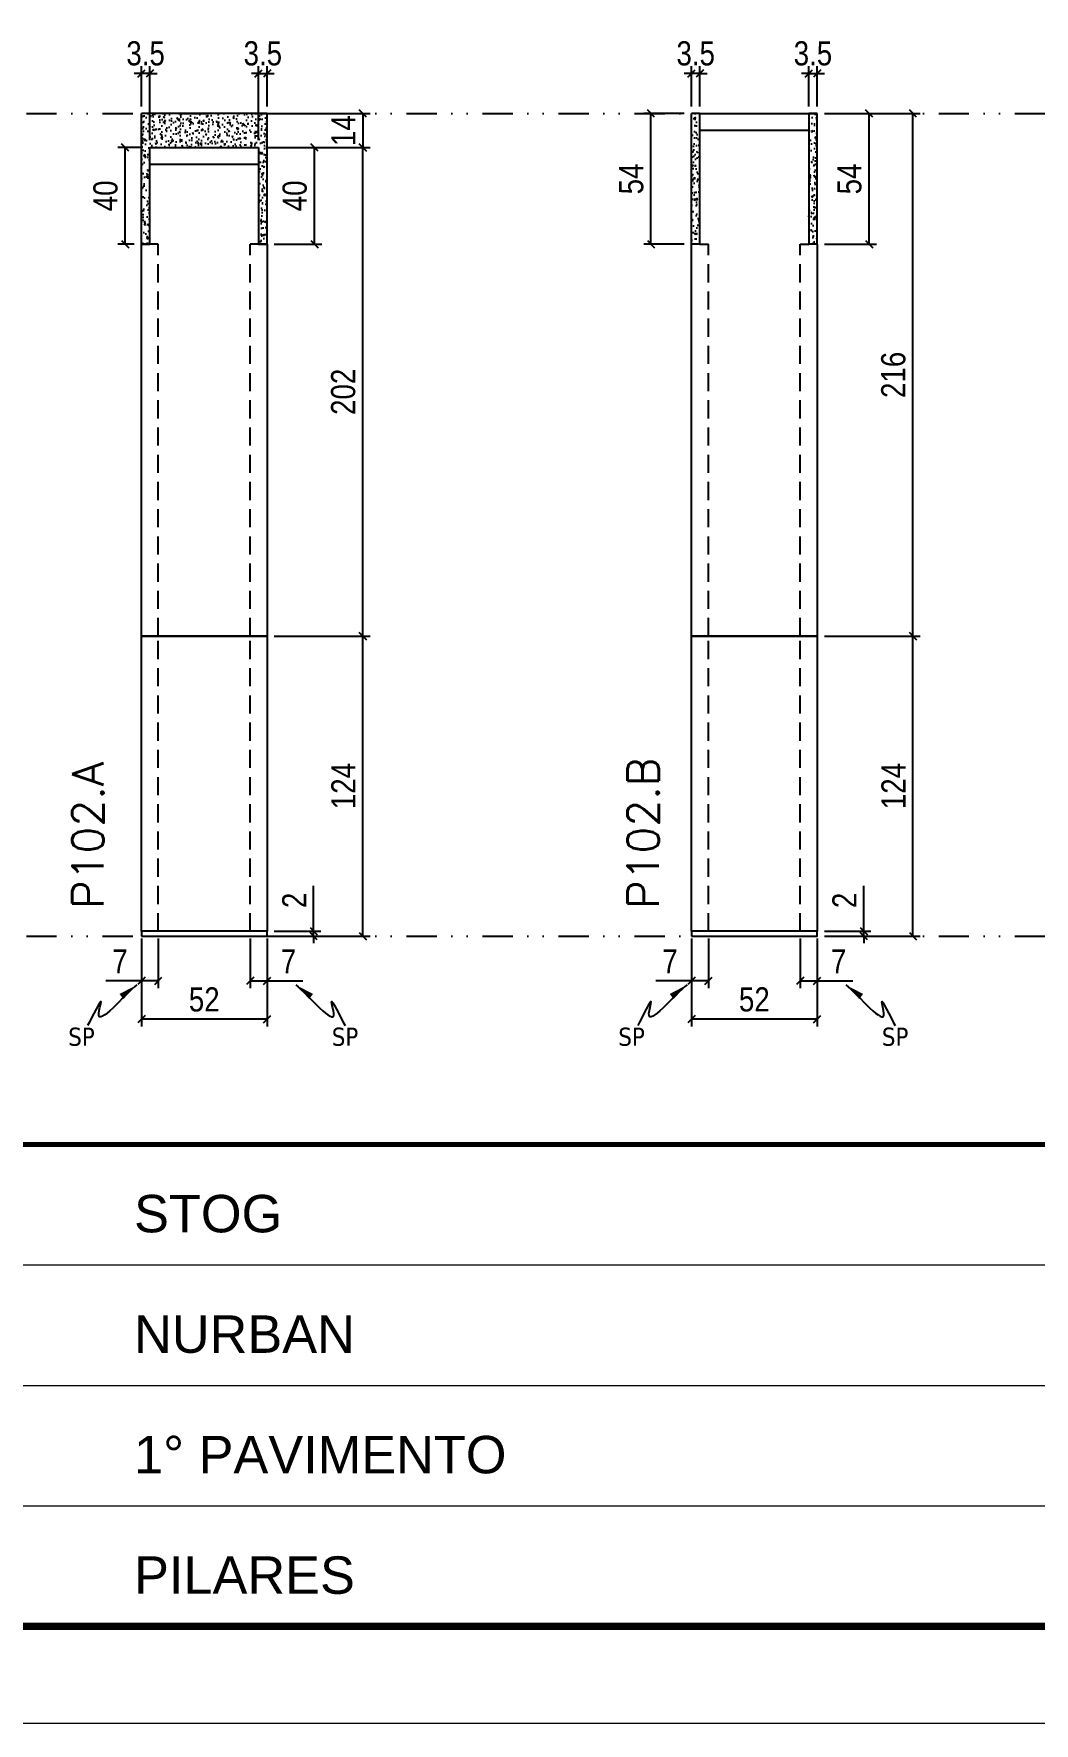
# Model space of a CAD drawing. Header units: millimetres. Extents: x 169816 to 178745, y 96537 to 113647.
# Drawn here: x 173657 to 174071, y 104577 to 105275 of the extents above; entities that cross this region are included whole.
import ezdxf

# ---------------------------------------------------------------- set-up
doc = ezdxf.new("R2010")
doc.units = ezdxf.units.MM
for name, pattern in [('CONTINUO', [0]), ('DASHED', [0.75, 0.5, -0.25]), ('DIVIDE2', [0.625, 0.25, -0.125, 0, -0.125, 0, -0.125]), ('HIDDEN', [0.375, 0.25, -0.125])]:
    doc.linetypes.add(name, pattern=pattern)
for name, color, linetype in [('COTA', 241, 'Continuous'), ('Nível', 160, 'Continuous'), ('Painéis', 200, 'Continuous'), ('SARR_2.2x7', 40, 'Continuous'), ('Sarrafo de Pressão', 42, 'HIDDEN'), ('texto', 7, 'Continuous')]:
    doc.layers.add(name, color=color, linetype=linetype)
for name, color, linetype, lineweight in [('Folhas', 255, 'Continuous', 9), ('SARRAFO DE PRESSAO', 251, 'DASHED', 9), ('Texto Seção', 7, 'Continuous', 15)]:
    doc.layers.add(name, color=color, linetype=linetype, lineweight=lineweight)
doc.styles.add('ARIAL', font='arial.ttf')
doc.styles.add('COTA TECNICA', font='techl___.ttf', dxfattribs={"height": 10})
doc.styles.add('COTA TECNICA-50', font='techl___.ttf', dxfattribs={"height": 10})
doc.styles.add('REGUA-120', font='ROMANS.shx', dxfattribs={"height": 15})
doc.styles.get("Standard").update_dxf_attribs({"font": 'arial.ttf'})
doc.dimstyles.new('COTA PAINEL-50', dxfattribs={"dimtxt": 10, "dimasz": 3, "dimexe": 3, "dimexo": 3, "dimgap": 3, "dimtad": 1, "dimdec": 1, "dimzin": 12, "dimdsep": 46, "dimtxsty": 'COTA TECNICA-50', "dimblk1": 'OBLIQUE', "dimblk2": 'OBLIQUE', "dimsah": 1, "dimcen": 0.9, "dimclrd": 4, "dimclre": 4, "dimclrt": 240, "dimadec": 1, "dimazin": 3, "dimtfac": 1, "dimtdec": 1, "dimtmove": 0, "dimatfit": 3, "dimfxl": 1, "dimtolj": 1, "dimtzin": 12, "dimarcsym": 0})
doc.dimstyles.new('PAINEL', dxfattribs={"dimtxt": 10, "dimasz": 3, "dimexe": 3, "dimexo": 3, "dimgap": 3, "dimtad": 1, "dimdec": 1, "dimzin": 12, "dimdsep": 46, "dimtxsty": 'COTA TECNICA', "dimblk1": 'OBLIQUE', "dimblk2": 'OBLIQUE', "dimsah": 1, "dimcen": 0.9, "dimclrd": 4, "dimclre": 4, "dimclrt": 240, "dimadec": 1, "dimazin": 3, "dimtfac": 1, "dimtdec": 1, "dimtmove": 0, "dimatfit": 3, "dimfxl": 1, "dimtolj": 1, "dimtzin": 12, "dimarcsym": 0})
doc.dimstyles.get("Standard").update_dxf_attribs({"dimtxt": 0.18, "dimasz": 0.18, "dimexe": 0.18, "dimexo": 0.0625, "dimgap": 0.09, "dimtad": 0, "dimtih": 1, "dimtoh": 1, "dimdec": 4, "dimzin": 0, "dimdsep": 46, "dimtxsty": 'Standard', "dimcen": 0.09, "dimadec": 0, "dimazin": 0, "dimtfac": 1, "dimtdec": 4, "dimtofl": 0, "dimtmove": 0, "dimatfit": 3, "dimfxl": 1, "dimtolj": 1, "dimtzin": 0, "dimarcsym": 0})
pattern_1 = [(50, (3403.132, 1158.575), (5.46554007, -0.47817257), [0.5715, -6.2865]), (355, (3403.132, 1158.575), (-1.05730264, 5.73170536), [0.4572, -5.02921753]), (100.4514447, (3403.5875, 1158.535), (4.40823741, 5.25353256), [0.48570026, -5.34270734]), (46.1842, (3403.132, 1160.099), (8.13237123, -1.26126984), [0.85725, -9.42975]), (96.6355576, (3403.81, 1159.994), (7.12212402, 7.42278374), [0.7285507, -8.01406824]), (351.184151, (3403.132, 1160.099), (7.12212402, 7.42278374), [0.685799, -7.54379196]), (21, (3403.894, 1159.718), (4.54843174, -3.06795595), [0.5715, -6.2865]), (326, (3403.894, 1159.718), (1.85406085, 5.52563898), [0.4572, -5.0292]), (71.451445, (3404.273, 1159.4624), (6.40249258, 2.45768307), [0.48570026, -5.34269813]), (37.5, (3403.132, 1158.5751), (0.092658098, 2.536651166), [0, -4.96824, 0, -5.1054, 0, -5.04825]), (7.5, (3403.132, 1158.575), (2.004589875, 3.005417245), [0, -2.91084, 0, -4.85394, 0, -1.92405]), (327.5, (3401.4328, 1158.5751), (4.067717855, -0.17186232), [0, -1.905, 0, -5.9436, 0, -7.8867]), (317.5, (3400.6708, 1158.575), (4.44387544, 0.76279473), [0, -2.4765, 0, -3.94716, 0, -5.6007])]

# ---------------------------------------------------------------- blocks, each defined once
blk = doc.blocks.new('9999999999')
at = {"color": 30, "linetype": 'CONTINUO'}
for p, q in [((98564.56, 34379.64), (99583.98, 34379.64)), ((98564.56, 34329.83), (99487.98, 34329.83)), ((98564.56, 34280.02), (99487.98, 34280.02))]:
    blk.add_line(p, q, dxfattribs=at)
at = {"color": 30, "linetype": 'CONTINUO', "const_width": 2}
blk.add_lwpolyline([(99583.98, 34230.21), (99583.98, 34414.45, 0.414214), (99568.98, 34429.45), (98228.98, 34429.45, 0.414214), (98213.98, 34414.45), (98213.98, 34245.21, 0.414214), (98228.98, 34230.21), (99583.98, 34230.21)], format="xyb", dxfattribs=at)
at = {"layer": 'Folhas'}
blk.add_lwpolyline([(98138.98, 34190.21), (99623.98, 34190.21), (99623.98, 35240.21), (98138.98, 35240.21)], close=True, dxfattribs=at)
at = {"layer": 'Folhas', "color": 30, "const_width": 3}
blk.add_lwpolyline([(98213.98, 34230.21), (99583.98, 34230.21), (99583.98, 35200.21), (98213.98, 35200.21)], close=True, dxfattribs=at)
at = {"color": 7, "linetype": 'Continuous', "ltscale": 5, "style": 'ARIAL'}
for s, height, p in [('STOG', 15.483, (98837.68, 34393.13)), ('NURBAN', 15.483, (98837.68, 34343.32)), ('1° PAVIMENTO', 15.4829, (98837.68, 34293.51)), ('PILARES', 15.483, (98837.68, 34243.7))]:
    blk.add_text(s, height=height, dxfattribs=at).set_placement(p)
blk = doc.blocks.new('_Oblique')
at = {"color": 0, "linetype": 'ByBlock', "lineweight": -2}
blk.add_line((-0.5, -0.5), (0.5, 0.5), dxfattribs=at)
blk = doc.blocks.new('*D702')
at = {"layer": 'COTA', "color": 4, "lineweight": -2, "transparency": 16777216}
for p, q in [((173928.82, 104901.49), (173928.82, 104865.13)), ((173980.82, 104901.49), (173980.82, 104865.13)), ((173980.82, 104868.13), (173928.82, 104868.13))]:
    blk.add_line(p, q, dxfattribs=at)
at = {"layer": 'Defpoints', "color": 0, "transparency": 16777216}
for p in [(173928.82, 104904.49), (173980.82, 104904.49), (173928.82, 104868.13)]:
    blk.add_point(p, dxfattribs=at)
at = {"layer": 'COTA', "color": 4, "lineweight": -2, "transparency": 16777216, "xscale": 3, "yscale": 3, "zscale": 3, "rotation": 180}
blk.add_blockref('_Oblique', (173928.82, 104868.13), dxfattribs=at)
at = {"layer": 'COTA', "color": 4, "lineweight": -2, "transparency": 16777216, "xscale": 3, "yscale": 3, "zscale": 3}
blk.add_blockref('_Oblique', (173980.82, 104868.13), dxfattribs=at)
at = {"layer": 'COTA', "color": 240, "transparency": 16777216, "insert": (173954.82, 104876.24), "char_height": 10, "attachment_point": 5, "style": 'COTA TECNICA'}
blk.add_mtext('\\A1;52', dxfattribs=at)
blk = doc.blocks.new('*D703')
at = {"layer": 'COTA', "color": 4, "lineweight": -2, "transparency": 16777216}
for p, q in [((173973.82, 104901.49), (173973.82, 104880.98)), ((173980.82, 104899.49), (173980.82, 104880.98)), ((173973.82, 104883.98), (173980.82, 104883.98)), ((173980.82, 104883.98), (173995.55, 104883.98))]:
    blk.add_line(p, q, dxfattribs=at)
at = {"layer": 'Defpoints', "color": 0, "transparency": 16777216}
for p in [(173973.82, 104904.49), (173980.82, 104902.49), (173980.82, 104883.98)]:
    blk.add_point(p, dxfattribs=at)
at = {"layer": 'COTA', "color": 4, "lineweight": -2, "transparency": 16777216, "xscale": 3, "yscale": 3, "zscale": 3, "rotation": 180}
blk.add_blockref('_Oblique', (173973.82, 104883.98), dxfattribs=at)
at = {"layer": 'COTA', "color": 4, "lineweight": -2, "transparency": 16777216, "xscale": 3, "yscale": 3, "zscale": 3}
blk.add_blockref('_Oblique', (173980.82, 104883.98), dxfattribs=at)
at = {"layer": 'COTA', "color": 240, "transparency": 16777216, "insert": (173989.68, 104892.05), "char_height": 10, "attachment_point": 5, "style": 'COTA TECNICA-50'}
blk.add_mtext('\\A1;7', dxfattribs=at)
blk = doc.blocks.new('*D704')
at = {"layer": 'COTA', "color": 4, "lineweight": -2, "transparency": 16777216}
for p, q in [((173928.82, 104899.49), (173928.82, 104880.98)), ((173935.82, 104901.49), (173935.82, 104880.98)), ((173928.82, 104883.98), (173914.09, 104883.98)), ((173935.82, 104883.98), (173928.82, 104883.98))]:
    blk.add_line(p, q, dxfattribs=at)
at = {"layer": 'Defpoints', "color": 0, "transparency": 16777216}
for p in [(173928.82, 104902.49), (173935.82, 104904.49), (173928.82, 104883.98)]:
    blk.add_point(p, dxfattribs=at)
at = {"layer": 'COTA', "color": 4, "lineweight": -2, "transparency": 16777216, "xscale": 3, "yscale": 3, "zscale": 3, "rotation": 180}
blk.add_blockref('_Oblique', (173928.82, 104883.98), dxfattribs=at)
at = {"layer": 'COTA', "color": 4, "lineweight": -2, "transparency": 16777216, "xscale": 3, "yscale": 3, "zscale": 3}
blk.add_blockref('_Oblique', (173935.82, 104883.98), dxfattribs=at)
at = {"layer": 'COTA', "color": 240, "transparency": 16777216, "insert": (173919.95, 104892.05), "char_height": 10, "attachment_point": 5, "style": 'COTA TECNICA-50'}
blk.add_mtext('\\A1;7', dxfattribs=at)
blk = doc.blocks.new('*D705')
at = {"layer": 'COTA', "color": 4, "linetype": 'ByBlock', "lineweight": -2, "transparency": 16777216}
for p, q in [((173983.82, 105026.49), (174023.46, 105026.49)), ((174020.46, 104902.49), (174020.46, 105026.49)), ((173983.82, 104902.49), (174023.46, 104902.49))]:
    blk.add_line(p, q, dxfattribs=at)
at = {"layer": 'Defpoints', "color": 0, "linetype": 'ByBlock', "transparency": 16777216}
for p in [(173980.82, 105026.49), (174020.46, 105026.49), (173980.82, 104902.49)]:
    blk.add_point(p, dxfattribs=at)
at = {"layer": 'COTA', "color": 4, "linetype": 'ByBlock', "lineweight": -2, "transparency": 16777216, "xscale": 3, "yscale": 3, "zscale": 3}
for p, rotation in [((174020.46, 105026.49), 90), ((174020.46, 104902.49), 270)]:
    blk.add_blockref('_Oblique', p, dxfattribs=dict(at, rotation=rotation))
at = {"layer": 'COTA', "color": 240, "linetype": 'ByBlock', "transparency": 16777216, "insert": (174012.39, 104964.49), "char_height": 10, "attachment_point": 5, "rotation": 90, "style": 'COTA TECNICA'}
blk.add_mtext('\\A1;124', dxfattribs=at)
blk = doc.blocks.new('*D706')
at = {"layer": 'COTA', "color": 4, "lineweight": -2, "transparency": 16777216}
for p, q in [((174000.08, 104904.49), (174000.08, 104923.29)), ((173983.82, 104904.49), (174003.08, 104904.49)), ((173983.82, 104902.49), (174003.08, 104902.49)), ((174000.08, 104902.49), (174000.08, 104904.49)), ((174000.08, 104902.49), (174000.08, 104899.49))]:
    blk.add_line(p, q, dxfattribs=at)
at = {"layer": 'Defpoints', "color": 0, "transparency": 16777216}
for p in [(173980.82, 104904.49), (173980.82, 104902.49), (174000.08, 104902.49)]:
    blk.add_point(p, dxfattribs=at)
at = {"layer": 'COTA', "color": 4, "lineweight": -2, "transparency": 16777216, "xscale": 3, "yscale": 3, "zscale": 3}
for p, rotation in [((174000.08, 104904.49), 270), ((174000.08, 104902.49), 90)]:
    blk.add_blockref('_Oblique', p, dxfattribs=dict(at, rotation=rotation))
at = {"layer": 'COTA', "color": 240, "transparency": 16777216, "insert": (173992.08, 104917.24), "char_height": 10, "attachment_point": 5, "rotation": 90, "style": 'COTA TECNICA-50'}
blk.add_mtext('\\A1;2', dxfattribs=at)
blk = doc.blocks.new('*D722')
at = {"layer": 'COTA', "color": 4, "linetype": 'ByBlock', "lineweight": -2, "transparency": 16777216}
for p, q in [((173983.82, 105026.49), (174023.46, 105026.49)), ((174020.46, 104902.49), (174020.46, 105026.49)), ((173983.82, 104902.49), (174023.46, 104902.49))]:
    blk.add_line(p, q, dxfattribs=at)
at = {"layer": 'Defpoints', "color": 0, "linetype": 'ByBlock', "transparency": 16777216}
for p in [(173980.82, 105026.49), (174020.46, 105026.49), (173980.82, 104902.49)]:
    blk.add_point(p, dxfattribs=at)
at = {"layer": 'COTA', "color": 4, "linetype": 'ByBlock', "lineweight": -2, "transparency": 16777216, "xscale": 3, "yscale": 3, "zscale": 3}
for p, rotation in [((174020.46, 105026.49), 90), ((174020.46, 104902.49), 270)]:
    blk.add_blockref('_Oblique', p, dxfattribs=dict(at, rotation=rotation))
at = {"layer": 'COTA', "color": 240, "linetype": 'ByBlock', "transparency": 16777216, "insert": (174012.39, 104964.49), "char_height": 10, "attachment_point": 5, "rotation": 90, "style": 'COTA TECNICA'}
blk.add_mtext('\\A1;124', dxfattribs=at)
blk = doc.blocks.new('*D723')
at = {"layer": 'COTA', "color": 4, "lineweight": -2, "transparency": 16777216}
for p, q in [((173983.82, 105242.49), (174023.46, 105242.49)), ((174020.46, 105026.49), (174020.46, 105242.49)), ((173983.82, 105026.49), (174023.46, 105026.49))]:
    blk.add_line(p, q, dxfattribs=at)
at = {"layer": 'Defpoints', "color": 0, "transparency": 16777216}
for p in [(173980.82, 105242.49), (174020.46, 105242.49), (173980.82, 105026.49)]:
    blk.add_point(p, dxfattribs=at)
at = {"layer": 'COTA', "color": 4, "lineweight": -2, "transparency": 16777216, "xscale": 3, "yscale": 3, "zscale": 3}
for p, rotation in [((174020.46, 105242.49), 90), ((174020.46, 105026.49), 270)]:
    blk.add_blockref('_Oblique', p, dxfattribs=dict(at, rotation=rotation))
at = {"layer": 'COTA', "color": 240, "transparency": 16777216, "insert": (174012.36, 105134.49), "char_height": 10, "attachment_point": 5, "rotation": 90, "style": 'COTA TECNICA-50'}
blk.add_mtext('\\A1;216', dxfattribs=at)
blk = doc.blocks.new('*D726')
at = {"layer": 'COTA', "color": 4, "lineweight": -2, "transparency": 16777216}
for p, q in [((173701.24, 104901.49), (173701.24, 104865.13)), ((173753.24, 104901.49), (173753.24, 104865.13)), ((173753.24, 104868.13), (173701.24, 104868.13))]:
    blk.add_line(p, q, dxfattribs=at)
at = {"layer": 'Defpoints', "color": 0, "transparency": 16777216}
for p in [(173701.24, 104904.49), (173753.24, 104904.49), (173701.24, 104868.13)]:
    blk.add_point(p, dxfattribs=at)
at = {"layer": 'COTA', "color": 4, "lineweight": -2, "transparency": 16777216, "xscale": 3, "yscale": 3, "zscale": 3, "rotation": 180}
blk.add_blockref('_Oblique', (173701.24, 104868.13), dxfattribs=at)
at = {"layer": 'COTA', "color": 4, "lineweight": -2, "transparency": 16777216, "xscale": 3, "yscale": 3, "zscale": 3}
blk.add_blockref('_Oblique', (173753.24, 104868.13), dxfattribs=at)
at = {"layer": 'COTA', "color": 240, "transparency": 16777216, "insert": (173727.24, 104876.24), "char_height": 10, "attachment_point": 5, "style": 'COTA TECNICA'}
blk.add_mtext('\\A1;52', dxfattribs=at)
blk = doc.blocks.new('*D727')
at = {"layer": 'COTA', "color": 4, "lineweight": -2, "transparency": 16777216}
for p, q in [((173746.24, 104901.49), (173746.24, 104880.98)), ((173753.24, 104899.49), (173753.24, 104880.98)), ((173746.24, 104883.98), (173753.24, 104883.98)), ((173753.24, 104883.98), (173767.97, 104883.98))]:
    blk.add_line(p, q, dxfattribs=at)
at = {"layer": 'Defpoints', "color": 0, "transparency": 16777216}
for p in [(173746.24, 104904.49), (173753.24, 104902.49), (173753.24, 104883.98)]:
    blk.add_point(p, dxfattribs=at)
at = {"layer": 'COTA', "color": 4, "lineweight": -2, "transparency": 16777216, "xscale": 3, "yscale": 3, "zscale": 3, "rotation": 180}
blk.add_blockref('_Oblique', (173746.24, 104883.98), dxfattribs=at)
at = {"layer": 'COTA', "color": 4, "lineweight": -2, "transparency": 16777216, "xscale": 3, "yscale": 3, "zscale": 3}
blk.add_blockref('_Oblique', (173753.24, 104883.98), dxfattribs=at)
at = {"layer": 'COTA', "color": 240, "transparency": 16777216, "insert": (173762.1, 104892.05), "char_height": 10, "attachment_point": 5, "style": 'COTA TECNICA-50'}
blk.add_mtext('\\A1;7', dxfattribs=at)
blk = doc.blocks.new('*D728')
at = {"layer": 'COTA', "color": 4, "lineweight": -2, "transparency": 16777216}
for p, q in [((173701.24, 104899.49), (173701.24, 104880.98)), ((173708.24, 104901.49), (173708.24, 104880.98)), ((173701.24, 104883.98), (173686.51, 104883.98)), ((173708.24, 104883.98), (173701.24, 104883.98))]:
    blk.add_line(p, q, dxfattribs=at)
at = {"layer": 'Defpoints', "color": 0, "transparency": 16777216}
for p in [(173701.24, 104902.49), (173708.24, 104904.49), (173701.24, 104883.98)]:
    blk.add_point(p, dxfattribs=at)
at = {"layer": 'COTA', "color": 4, "lineweight": -2, "transparency": 16777216, "xscale": 3, "yscale": 3, "zscale": 3, "rotation": 180}
blk.add_blockref('_Oblique', (173701.24, 104883.98), dxfattribs=at)
at = {"layer": 'COTA', "color": 4, "lineweight": -2, "transparency": 16777216, "xscale": 3, "yscale": 3, "zscale": 3}
blk.add_blockref('_Oblique', (173708.24, 104883.98), dxfattribs=at)
at = {"layer": 'COTA', "color": 240, "transparency": 16777216, "insert": (173692.37, 104892.05), "char_height": 10, "attachment_point": 5, "style": 'COTA TECNICA-50'}
blk.add_mtext('\\A1;7', dxfattribs=at)
blk = doc.blocks.new('*D729')
at = {"layer": 'COTA', "color": 4, "linetype": 'ByBlock', "lineweight": -2, "transparency": 16777216}
for p, q in [((173756.24, 105026.49), (173795.88, 105026.49)), ((173792.88, 104902.49), (173792.88, 105026.49)), ((173756.24, 104902.49), (173795.88, 104902.49))]:
    blk.add_line(p, q, dxfattribs=at)
at = {"layer": 'Defpoints', "color": 0, "linetype": 'ByBlock', "transparency": 16777216}
for p in [(173753.24, 105026.49), (173792.88, 105026.49), (173753.24, 104902.49)]:
    blk.add_point(p, dxfattribs=at)
at = {"layer": 'COTA', "color": 4, "linetype": 'ByBlock', "lineweight": -2, "transparency": 16777216, "xscale": 3, "yscale": 3, "zscale": 3}
for p, rotation in [((173792.88, 105026.49), 90), ((173792.88, 104902.49), 270)]:
    blk.add_blockref('_Oblique', p, dxfattribs=dict(at, rotation=rotation))
at = {"layer": 'COTA', "color": 240, "linetype": 'ByBlock', "transparency": 16777216, "insert": (173784.81, 104964.49), "char_height": 10, "attachment_point": 5, "rotation": 90, "style": 'COTA TECNICA'}
blk.add_mtext('\\A1;124', dxfattribs=at)
blk = doc.blocks.new('*D730')
at = {"layer": 'COTA', "color": 4, "lineweight": -2, "transparency": 16777216}
for p, q in [((173772.5, 104904.49), (173772.5, 104923.29)), ((173756.24, 104904.49), (173775.5, 104904.49)), ((173756.24, 104902.49), (173775.5, 104902.49)), ((173772.5, 104902.49), (173772.5, 104904.49)), ((173772.5, 104902.49), (173772.5, 104899.49))]:
    blk.add_line(p, q, dxfattribs=at)
at = {"layer": 'Defpoints', "color": 0, "transparency": 16777216}
for p in [(173753.24, 104904.49), (173753.24, 104902.49), (173772.5, 104902.49)]:
    blk.add_point(p, dxfattribs=at)
at = {"layer": 'COTA', "color": 4, "lineweight": -2, "transparency": 16777216, "xscale": 3, "yscale": 3, "zscale": 3}
for p, rotation in [((173772.5, 104904.49), 270), ((173772.5, 104902.49), 90)]:
    blk.add_blockref('_Oblique', p, dxfattribs=dict(at, rotation=rotation))
at = {"layer": 'COTA', "color": 240, "transparency": 16777216, "insert": (173764.5, 104917.24), "char_height": 10, "attachment_point": 5, "rotation": 90, "style": 'COTA TECNICA-50'}
blk.add_mtext('\\A1;2', dxfattribs=at)
blk = doc.blocks.new('*D731')
at = {"layer": 'COTA', "color": 4, "linetype": 'ByBlock', "lineweight": -2, "transparency": 16777216}
for p, q in [((173756.24, 105026.49), (173795.88, 105026.49)), ((173792.88, 104902.49), (173792.88, 105026.49)), ((173756.24, 104902.49), (173795.88, 104902.49))]:
    blk.add_line(p, q, dxfattribs=at)
at = {"layer": 'Defpoints', "color": 0, "linetype": 'ByBlock', "transparency": 16777216}
for p in [(173753.24, 105026.49), (173792.88, 105026.49), (173753.24, 104902.49)]:
    blk.add_point(p, dxfattribs=at)
at = {"layer": 'COTA', "color": 4, "linetype": 'ByBlock', "lineweight": -2, "transparency": 16777216, "xscale": 3, "yscale": 3, "zscale": 3}
for p, rotation in [((173792.88, 105026.49), 90), ((173792.88, 104902.49), 270)]:
    blk.add_blockref('_Oblique', p, dxfattribs=dict(at, rotation=rotation))
at = {"layer": 'COTA', "color": 240, "linetype": 'ByBlock', "transparency": 16777216, "insert": (173784.81, 104964.49), "char_height": 10, "attachment_point": 5, "rotation": 90, "style": 'COTA TECNICA'}
blk.add_mtext('\\A1;124', dxfattribs=at)
blk = doc.blocks.new('*D732')
at = {"layer": 'COTA', "color": 4, "lineweight": -2, "transparency": 16777216}
for p, q in [((173756.24, 105228.49), (173795.88, 105228.49)), ((173792.88, 105026.49), (173792.88, 105228.49)), ((173756.24, 105026.49), (173795.88, 105026.49))]:
    blk.add_line(p, q, dxfattribs=at)
at = {"layer": 'Defpoints', "color": 0, "transparency": 16777216}
for p in [(173753.24, 105228.49), (173792.88, 105228.49), (173753.24, 105026.49)]:
    blk.add_point(p, dxfattribs=at)
at = {"layer": 'COTA', "color": 4, "lineweight": -2, "transparency": 16777216, "xscale": 3, "yscale": 3, "zscale": 3}
for p, rotation in [((173792.88, 105228.49), 90), ((173792.88, 105026.49), 270)]:
    blk.add_blockref('_Oblique', p, dxfattribs=dict(at, rotation=rotation))
at = {"layer": 'COTA', "color": 240, "transparency": 16777216, "insert": (173784.78, 105127.49), "char_height": 10, "attachment_point": 5, "rotation": 90, "style": 'COTA TECNICA-50'}
blk.add_mtext('\\A1;202', dxfattribs=at)
blk = doc.blocks.new('*D733')
at = {"layer": 'COTA', "color": 4, "lineweight": -2, "transparency": 16777216}
for p, q in [((173756.24, 105242.49), (173795.88, 105242.49)), ((173792.88, 105242.49), (173792.88, 105228.49)), ((173756.24, 105228.49), (173795.88, 105228.49))]:
    blk.add_line(p, q, dxfattribs=at)
at = {"layer": 'Defpoints', "color": 0, "transparency": 16777216}
for p in [(173753.24, 105242.49), (173753.24, 105228.49), (173792.88, 105228.49)]:
    blk.add_point(p, dxfattribs=at)
at = {"layer": 'COTA', "color": 4, "lineweight": -2, "transparency": 16777216, "xscale": 3, "yscale": 3, "zscale": 3}
for p, rotation in [((173792.88, 105242.49), 90), ((173792.88, 105228.49), 270)]:
    blk.add_blockref('_Oblique', p, dxfattribs=dict(at, rotation=rotation))
at = {"layer": 'COTA', "color": 240, "transparency": 16777216, "insert": (173784.81, 105235.49), "char_height": 10, "attachment_point": 5, "rotation": 90, "style": 'COTA TECNICA-50'}
blk.add_mtext('\\A1;14', dxfattribs=at)
blk = doc.blocks.new('*D1022')
at = {"layer": 'COTA', "color": 4, "lineweight": -2, "transparency": 16777216}
for p, q in [((173928.82, 105259.13), (173925.82, 105259.13)), ((173928.82, 105245.49), (173928.82, 105262.13)), ((173932.32, 105259.13), (173928.82, 105259.13)), ((173932.32, 105245.49), (173932.32, 105262.13)), ((173932.32, 105259.13), (173935.32, 105259.13))]:
    blk.add_line(p, q, dxfattribs=at)
at = {"layer": 'Defpoints', "color": 0, "transparency": 16777216}
for p in [(173928.82, 105259.13), (173928.82, 105242.49), (173932.32, 105242.49)]:
    blk.add_point(p, dxfattribs=at)
at = {"layer": 'COTA', "color": 4, "lineweight": -2, "transparency": 16777216, "xscale": 3, "yscale": 3, "zscale": 3}
blk.add_blockref('_Oblique', (173928.82, 105259.13), dxfattribs=at)
at = {"layer": 'COTA', "color": 4, "lineweight": -2, "transparency": 16777216, "xscale": 3, "yscale": 3, "zscale": 3, "rotation": 180}
blk.add_blockref('_Oblique', (173932.32, 105259.13), dxfattribs=at)
at = {"layer": 'COTA', "color": 240, "transparency": 16777216, "insert": (173930.57, 105267.35), "char_height": 10, "attachment_point": 5, "style": 'COTA TECNICA'}
blk.add_mtext('\\A1;3.5', dxfattribs=at)
blk = doc.blocks.new('*D734')
at = {"layer": 'COTA', "color": 4, "lineweight": -2, "transparency": 16777216}
for p, q in [((173977.32, 105259.13), (173974.32, 105259.13)), ((173977.32, 105245.49), (173977.32, 105262.13)), ((173977.32, 105259.13), (173980.82, 105259.13)), ((173980.82, 105245.49), (173980.82, 105262.13)), ((173980.82, 105259.13), (173983.82, 105259.13))]:
    blk.add_line(p, q, dxfattribs=at)
at = {"layer": 'Defpoints', "color": 0, "transparency": 16777216}
for p in [(173980.82, 105259.13), (173977.32, 105242.49), (173980.82, 105242.49)]:
    blk.add_point(p, dxfattribs=at)
at = {"layer": 'COTA', "color": 4, "lineweight": -2, "transparency": 16777216, "xscale": 3, "yscale": 3, "zscale": 3}
blk.add_blockref('_Oblique', (173977.32, 105259.13), dxfattribs=at)
at = {"layer": 'COTA', "color": 4, "lineweight": -2, "transparency": 16777216, "xscale": 3, "yscale": 3, "zscale": 3, "rotation": 180}
blk.add_blockref('_Oblique', (173980.82, 105259.13), dxfattribs=at)
at = {"layer": 'COTA', "color": 240, "transparency": 16777216, "insert": (173979.07, 105267.35), "char_height": 10, "attachment_point": 5, "style": 'COTA TECNICA'}
blk.add_mtext('\\A1;3.5', dxfattribs=at)
blk = doc.blocks.new('*D1023')
at = {"layer": 'COTA', "color": 4, "lineweight": -2, "transparency": 16777216}
for p, q in [((173983.82, 105242.49), (174005.3, 105242.49)), ((174002.3, 105188.49), (174002.3, 105242.49)), ((173983.82, 105188.49), (174005.3, 105188.49))]:
    blk.add_line(p, q, dxfattribs=at)
at = {"layer": 'Defpoints', "color": 0, "transparency": 16777216}
for p in [(173980.82, 105242.49), (174002.3, 105242.49), (173980.82, 105188.49)]:
    blk.add_point(p, dxfattribs=at)
at = {"layer": 'COTA', "color": 4, "lineweight": -2, "transparency": 16777216, "xscale": 3, "yscale": 3, "zscale": 3}
for p, rotation in [((174002.3, 105242.49), 90), ((174002.3, 105188.49), 270)]:
    blk.add_blockref('_Oblique', p, dxfattribs=dict(at, rotation=rotation))
at = {"layer": 'COTA', "color": 240, "transparency": 16777216, "insert": (173994.19, 105215.49), "char_height": 10, "attachment_point": 5, "rotation": 90, "style": 'COTA TECNICA'}
blk.add_mtext('\\A1;54', dxfattribs=at)
blk = doc.blocks.new('*D1024')
at = {"layer": 'COTA', "color": 4, "lineweight": -2, "transparency": 16777216}
for p, q in [((173925.82, 105242.49), (173909.07, 105242.49)), ((173912.07, 105188.49), (173912.07, 105242.49)), ((173925.82, 105188.49), (173909.07, 105188.49))]:
    blk.add_line(p, q, dxfattribs=at)
at = {"layer": 'Defpoints', "color": 0, "transparency": 16777216}
for p in [(173912.07, 105242.49), (173928.82, 105242.49), (173928.82, 105188.49)]:
    blk.add_point(p, dxfattribs=at)
at = {"layer": 'COTA', "color": 4, "lineweight": -2, "transparency": 16777216, "xscale": 3, "yscale": 3, "zscale": 3}
for p, rotation in [((173912.07, 105242.49), 90), ((173912.07, 105188.49), 270)]:
    blk.add_blockref('_Oblique', p, dxfattribs=dict(at, rotation=rotation))
at = {"layer": 'COTA', "color": 240, "transparency": 16777216, "insert": (173903.96, 105215.49), "char_height": 10, "attachment_point": 5, "rotation": 90, "style": 'COTA TECNICA'}
blk.add_mtext('\\A1;54', dxfattribs=at)
blk = doc.blocks.new('*D1025')
at = {"layer": 'COTA', "color": 4, "lineweight": -2, "transparency": 16777216}
for p, q in [((173752.74, 105228.49), (173775.83, 105228.49)), ((173772.83, 105188.49), (173772.83, 105228.49)), ((173756.24, 105188.49), (173775.83, 105188.49))]:
    blk.add_line(p, q, dxfattribs=at)
at = {"layer": 'Defpoints', "color": 0, "transparency": 16777216}
for p in [(173749.74, 105228.49), (173772.83, 105228.49), (173753.24, 105188.49)]:
    blk.add_point(p, dxfattribs=at)
at = {"layer": 'COTA', "color": 4, "lineweight": -2, "transparency": 16777216, "xscale": 3, "yscale": 3, "zscale": 3}
for p, rotation in [((173772.83, 105228.49), 90), ((173772.83, 105188.49), 270)]:
    blk.add_blockref('_Oblique', p, dxfattribs=dict(at, rotation=rotation))
at = {"layer": 'COTA', "color": 240, "transparency": 16777216, "insert": (173764.72, 105208.49), "char_height": 10, "attachment_point": 5, "rotation": 90, "style": 'COTA TECNICA'}
blk.add_mtext('\\A1;40', dxfattribs=at)
blk = doc.blocks.new('*D1026')
at = {"layer": 'COTA', "color": 4, "lineweight": -2, "transparency": 16777216}
for p, q in [((173701.74, 105228.49), (173691.53, 105228.49)), ((173694.53, 105188.49), (173694.53, 105228.49)), ((173698.24, 105188.49), (173691.53, 105188.49))]:
    blk.add_line(p, q, dxfattribs=at)
at = {"layer": 'Defpoints', "color": 0, "transparency": 16777216}
for p in [(173694.53, 105228.49), (173704.74, 105228.49), (173701.24, 105188.49)]:
    blk.add_point(p, dxfattribs=at)
at = {"layer": 'COTA', "color": 4, "lineweight": -2, "transparency": 16777216, "xscale": 3, "yscale": 3, "zscale": 3}
for p, rotation in [((173694.53, 105228.49), 90), ((173694.53, 105188.49), 270)]:
    blk.add_blockref('_Oblique', p, dxfattribs=dict(at, rotation=rotation))
at = {"layer": 'COTA', "color": 240, "transparency": 16777216, "insert": (173686.43, 105208.49), "char_height": 10, "attachment_point": 5, "rotation": 90, "style": 'COTA TECNICA'}
blk.add_mtext('\\A1;40', dxfattribs=at)
blk = doc.blocks.new('*D736')
at = {"layer": 'COTA', "color": 4, "lineweight": -2, "transparency": 16777216}
for p, q in [((173701.24, 105259.13), (173698.24, 105259.13)), ((173701.24, 105245.49), (173701.24, 105262.13)), ((173704.74, 105259.13), (173701.24, 105259.13)), ((173704.74, 105231.49), (173704.74, 105262.13)), ((173704.74, 105259.13), (173707.74, 105259.13))]:
    blk.add_line(p, q, dxfattribs=at)
at = {"layer": 'Defpoints', "color": 0, "transparency": 16777216}
for p in [(173701.24, 105259.13), (173701.24, 105242.49), (173704.74, 105228.49)]:
    blk.add_point(p, dxfattribs=at)
at = {"layer": 'COTA', "color": 4, "lineweight": -2, "transparency": 16777216, "xscale": 3, "yscale": 3, "zscale": 3}
blk.add_blockref('_Oblique', (173701.24, 105259.13), dxfattribs=at)
at = {"layer": 'COTA', "color": 4, "lineweight": -2, "transparency": 16777216, "xscale": 3, "yscale": 3, "zscale": 3, "rotation": 180}
blk.add_blockref('_Oblique', (173704.74, 105259.13), dxfattribs=at)
at = {"layer": 'COTA', "color": 240, "transparency": 16777216, "insert": (173702.99, 105267.35), "char_height": 10, "attachment_point": 5, "style": 'COTA TECNICA'}
blk.add_mtext('\\A1;3.5', dxfattribs=at)
blk = doc.blocks.new('*D737')
at = {"layer": 'COTA', "color": 4, "lineweight": -2, "transparency": 16777216}
for p, q in [((173749.74, 105259.13), (173746.74, 105259.13)), ((173749.74, 105231.49), (173749.74, 105262.13)), ((173749.74, 105259.13), (173753.24, 105259.13)), ((173753.24, 105245.49), (173753.24, 105262.13)), ((173753.24, 105259.13), (173756.24, 105259.13))]:
    blk.add_line(p, q, dxfattribs=at)
at = {"layer": 'Defpoints', "color": 0, "transparency": 16777216}
for p in [(173753.24, 105259.13), (173753.24, 105242.49), (173749.74, 105228.49)]:
    blk.add_point(p, dxfattribs=at)
at = {"layer": 'COTA', "color": 4, "lineweight": -2, "transparency": 16777216, "xscale": 3, "yscale": 3, "zscale": 3}
blk.add_blockref('_Oblique', (173749.74, 105259.13), dxfattribs=at)
at = {"layer": 'COTA', "color": 4, "lineweight": -2, "transparency": 16777216, "xscale": 3, "yscale": 3, "zscale": 3, "rotation": 180}
blk.add_blockref('_Oblique', (173753.24, 105259.13), dxfattribs=at)
at = {"layer": 'COTA', "color": 240, "transparency": 16777216, "insert": (173751.49, 105267.35), "char_height": 10, "attachment_point": 5, "style": 'COTA TECNICA'}
blk.add_mtext('\\A1;3.5', dxfattribs=at)

msp = doc.modelspace()

# ---------------------------------------------------------------- hatches: boundary and pattern name
at = {"layer": 'COTA', "linetype": 'ByBlock'}
h = msp.add_hatch(dxfattribs=at)
h.set_pattern_fill('AR-CONC', color=256, scale=0.03)
h.set_pattern_definition([(50, (2961.1226, 1158.575), (5.46554007, -0.47817257), [0.5715, -6.2865]), (355, (2961.1226, 1158.575), (-1.05730264, 5.73170536), [0.4572, -5.02921753]), (100.4514447, (2961.578, 1158.535), (4.40823741, 5.25353256), [0.48570026, -5.34270734]), (46.1842, (2961.1226, 1160.099), (8.13237123, -1.26126984), [0.85725, -9.42975]), (96.6355576, (2961.8, 1159.994), (7.12212402, 7.42278374), [0.7285507, -8.01406824]), (351.184151, (2961.1226, 1160.099), (7.12212402, 7.42278374), [0.685799, -7.54379196]), (21, (2961.8846, 1159.718), (4.54843174, -3.06795595), [0.5715, -6.2865]), (326, (2961.8846, 1159.718), (1.85406085, 5.52563898), [0.4572, -5.0292]), (71.451445, (2962.2636, 1159.4624), (6.40249258, 2.45768307), [0.48570026, -5.34269813]), (37.5, (2961.1226, 1158.5751), (0.092658098, 2.536651166), [0, -4.96824, 0, -5.1054, 0, -5.04825]), (7.5, (2961.1226, 1158.575), (2.004589875, 3.005417245), [0, -2.91084, 0, -4.85394, 0, -1.92405]), (327.5, (2959.4233, 1158.5751), (4.067717855, -0.17186232), [0, -1.905, 0, -5.9436, 0, -7.8867]), (317.5, (2958.6613, 1158.575), (4.44387544, 0.76279473), [0, -2.4765, 0, -3.94716, 0, -5.6007])])
h.paths.add_polyline_path([(173701.24, 105242.49), (173701.24, 105188.49), (173704.74, 105188.49), (173704.74, 105228.49), (173749.74, 105228.49), (173749.74, 105188.49), (173753.24, 105188.49), (173753.24, 105242.49)])
h = msp.add_hatch(dxfattribs=at)
h.set_pattern_fill('AR-CONC', color=256, scale=0.03)
h.set_pattern_definition(pattern_1)
h.paths.add_polyline_path([(173928.82, 105188.49), (173932.32, 105188.49), (173932.32, 105242.49), (173928.82, 105242.49)])
h = msp.add_hatch(dxfattribs=at)
h.set_pattern_fill('AR-CONC', color=256, scale=0.03)
h.set_pattern_definition(pattern_1)
h.paths.add_polyline_path([(173980.82, 105242.49), (173977.32, 105242.49), (173977.32, 105188.49), (173980.82, 105188.49)])

# ---------------------------------------------------------------- linework, layer by layer
for p, q in [((173753.24, 105242.49), (173701.24, 105242.49)), ((173701.24, 105242.49), (173701.24, 105242.49)), ((173701.24, 105188.49), (173701.24, 105242.49)), ((173753.24, 105188.49), (173753.24, 105242.49)), ((173932.32, 105242.49), (173928.82, 105242.49)), ((173928.82, 105242.49), (173928.82, 105242.49)), ((173928.82, 105188.49), (173928.82, 105242.49)), ((173980.82, 105242.49), (173977.32, 105242.49)), ((173980.82, 105188.49), (173980.82, 105242.49))]:
    msp.add_line(p, q, dxfattribs=at)
at = {"layer": 'Nível', "color": 4, "linetype": 'DIVIDE2', "ltscale": 50}
for p, q in [((173464.99, 105242.49), (174444.52, 105242.49)), ((173464.99, 104902.49), (174444.52, 104902.49))]:
    msp.add_line(p, q, dxfattribs=at)
at = {"layer": 'Painéis'}
for p, q in [((173932.32, 105242.49), (173977.32, 105242.49)), ((173932.32, 105188.49), (173932.32, 105242.49)), ((173977.32, 105242.49), (173977.32, 105188.49)), ((173704.74, 105228.49), (173749.74, 105228.49)), ((173704.74, 105188.49), (173704.74, 105228.49)), ((173749.74, 105228.49), (173749.74, 105188.49)), ((173701.24, 105026.49), (173701.24, 105188.49)), ((173701.24, 105188.49), (173704.74, 105188.49)), ((173749.74, 105188.49), (173753.24, 105188.49)), ((173753.24, 105188.49), (173753.24, 105026.49)), ((173932.32, 105188.49), (173928.82, 105188.49)), ((173928.82, 105026.49), (173928.82, 105188.49)), ((173980.82, 105188.49), (173977.32, 105188.49)), ((173980.82, 105188.49), (173980.82, 105026.49)), ((173701.24, 105026.49), (173753.24, 105026.49)), ((173701.24, 104904.49), (173701.24, 105026.49)), ((173753.24, 105026.49), (173701.24, 105026.49)), ((173753.24, 105026.49), (173753.24, 104904.49)), ((173928.82, 105026.49), (173980.82, 105026.49)), ((173928.82, 104904.49), (173928.82, 105026.49)), ((173980.82, 105026.49), (173928.82, 105026.49)), ((173980.82, 105026.49), (173980.82, 104904.49)), ((173753.24, 104904.49), (173701.24, 104904.49)), ((173980.82, 104904.49), (173928.82, 104904.49))]:
    msp.add_line(p, q, dxfattribs=at)
for points in [[(173701.24, 104902.49), (173753.24, 104902.49), (173753.24, 104904.49), (173701.24, 104904.49)], [(173928.82, 104902.49), (173980.82, 104902.49), (173980.82, 104904.49), (173928.82, 104904.49)]]:
    msp.add_lwpolyline(points, close=True, dxfattribs=at)
at = {"layer": 'SARR_2.2x7'}
for p, q in [((173977.32, 105235.49), (173932.32, 105235.49)), ((173749.74, 105221.49), (173704.74, 105221.49))]:
    msp.add_line(p, q, dxfattribs=at)
at = {"layer": 'Sarrafo de Pressão', "ltscale": 30}
for p, q in [((173708.24, 105188.49), (173701.24, 105188.49)), ((173708.24, 105026.49), (173708.24, 105188.49)), ((173753.24, 105188.49), (173746.24, 105188.49)), ((173746.24, 105026.49), (173746.24, 105188.49)), ((173932.32, 105188.49), (173935.82, 105188.49)), ((173935.82, 105026.49), (173935.82, 105188.49)), ((173973.82, 105026.49), (173973.82, 105188.49)), ((173973.82, 105188.49), (173977.32, 105188.49)), ((173708.24, 104904.49), (173708.24, 105026.49)), ((173746.24, 104904.49), (173746.24, 105026.49)), ((173935.82, 104904.49), (173935.82, 105026.49)), ((173973.82, 104904.49), (173973.82, 105026.49))]:
    msp.add_line(p, q, dxfattribs=at)

# ---------------------------------------------------------------- block references
at = {"layer": 'SARRAFO DE PRESSAO', "color": 6, "linetype": 'ByBlock'}
msp.add_blockref('9999999999', (74860.54, 70386.87), dxfattribs=at)

# ---------------------------------------------------------------- texts
at = {"layer": 'texto', "color": 0, "char_height": 7.5, "attachment_point": 5}
for insert in [(173676.46, 104860.81), (173785.49, 104860.81), (173904.04, 104860.81), (174013.07, 104860.81)]:
    msp.add_mtext('{\\fTahoma|b0|i0|c0|p34;\\C4;SP}', dxfattribs=dict(at, insert=insert))
at = {"layer": 'Texto Seção', "char_height": 13, "width": 285.3299, "attachment_point": 7, "rotation": 90, "style": 'REGUA-120'}
for s, insert in [('P102.A', (173685.61, 104913.74)), ('P102.B', (173915.35, 104913.74))]:
    msp.add_mtext(s, dxfattribs=dict(at, insert=insert))

# ---------------------------------------------------------------- dimensions: what is measured, and where the dimension line sits
at = {"layer": 'COTA'}
for base, p1, p2, picture, middle in [((173701.24, 105259.13), (173704.74, 105228.49), (173701.24, 105242.49), '*D736', (173702.99, 105259.13)), ((173928.82, 105259.13), (173932.32, 105242.49), (173928.82, 105242.49), '*D1022', (173930.57, 105259.13))]:
    dim = msp.add_linear_dim(base=base, p1=p1, p2=p2, dimstyle='PAINEL', dxfattribs=at)
    dim.commit()
    dim.dimension.update_dxf_attribs({"geometry": picture, "text_midpoint": middle, "dimtype": 160})
for base, p1, p2, angle, dimstyle, picture, middle in [((173753.24, 105259.13), (173749.74, 105228.49), (173753.24, 105242.49), 180, 'PAINEL', '*D737', (173751.49, 105259.13)), ((173980.82, 105259.13), (173977.32, 105242.49), (173980.82, 105242.49), 180, 'PAINEL', '*D734', (173979.07, 105259.13)), ((173792.88, 105228.49), (173753.24, 105242.49), (173753.24, 105228.49), 90, 'COTA PAINEL-50', '*D733', (173792.88, 105235.49)), ((173772.5, 104902.49), (173753.24, 104904.49), (173753.24, 104902.49), 90, 'COTA PAINEL-50', '*D730', (173772.5, 104917.24)), ((174000.08, 104902.49), (173980.82, 104904.49), (173980.82, 104902.49), 90, 'COTA PAINEL-50', '*D706', (174000.08, 104917.24))]:
    dim = msp.add_linear_dim(base=base, p1=p1, p2=p2, angle=angle, dimstyle=dimstyle, dxfattribs=at)
    dim.commit()
    dim.dimension.update_dxf_attribs({"geometry": picture, "text_midpoint": middle, "dimtype": 160})
for base, p1, p2, angle, dimstyle, picture, middle in [((173912.07, 105242.49), (173928.82, 105188.49), (173928.82, 105242.49), 90, 'PAINEL', '*D1024', (173903.96, 105215.49)), ((174020.46, 105242.49), (173980.82, 105026.49), (173980.82, 105242.49), 90, 'COTA PAINEL-50', '*D723', (174012.36, 105134.49)), ((174002.3, 105242.49), (173980.82, 105188.49), (173980.82, 105242.49), 90, 'PAINEL', '*D1023', (173994.19, 105215.49)), ((173694.53, 105228.49), (173701.24, 105188.49), (173704.74, 105228.49), 90, 'PAINEL', '*D1026', (173686.43, 105208.49)), ((173772.83, 105228.49), (173753.24, 105188.49), (173749.74, 105228.49), 90, 'PAINEL', '*D1025', (173764.72, 105208.49)), ((173792.88, 105228.49), (173753.24, 105026.49), (173753.24, 105228.49), 90, 'COTA PAINEL-50', '*D732', (173784.78, 105127.49)), ((173701.24, 104883.98), (173708.24, 104904.49), (173701.24, 104902.49), 180, 'COTA PAINEL-50', '*D728', (173692.37, 104892.05)), ((173928.82, 104883.98), (173935.82, 104904.49), (173928.82, 104902.49), 180, 'COTA PAINEL-50', '*D704', (173919.95, 104892.05))]:
    dim = msp.add_linear_dim(base=base, p1=p1, p2=p2, angle=angle, dimstyle=dimstyle, dxfattribs=at)
    dim.commit()
    dim.dimension.update_dxf_attribs({"geometry": picture, "text_midpoint": middle})
at = {"layer": 'COTA', "linetype": 'ByBlock'}
for p1, p2, picture, middle in [((173753.24, 104902.49), (173753.24, 105026.49), '*D729', (173784.81, 104964.49)), ((173753.24, 104902.49), (173753.24, 105026.49), '*D731', (173784.81, 104964.49)), ((173980.82, 104902.49), (173980.82, 105026.49), '*D705', (174012.39, 104964.49)), ((173980.82, 104902.49), (173980.82, 105026.49), '*D722', (174012.39, 104964.49))]:
    dim = msp.add_aligned_dim(p1=p1, p2=p2, distance=-39.64, dimstyle='PAINEL', dxfattribs=at)
    dim.commit()
    dim.dimension.update_dxf_attribs({"geometry": picture, "text_midpoint": middle})
at = {"layer": 'COTA'}
for base, p1, p2, picture, middle in [((173701.24, 104868.13), (173753.24, 104904.49), (173701.24, 104904.49), '*D726', (173727.24, 104876.24)), ((173928.82, 104868.13), (173980.82, 104904.49), (173928.82, 104904.49), '*D702', (173954.82, 104876.24))]:
    dim = msp.add_linear_dim(base=base, p1=p1, p2=p2, angle=180, dimstyle='PAINEL', override={"dimarcsym": 2}, dxfattribs=at)
    dim.commit()
    dim.dimension.update_dxf_attribs({"geometry": picture, "text_midpoint": middle})
for base, p1, p2, picture, middle in [((173753.24, 104883.98), (173746.24, 104904.49), (173753.24, 104902.49), '*D727', (173762.1, 104892.05)), ((173980.82, 104883.98), (173973.82, 104904.49), (173980.82, 104902.49), '*D703', (173989.68, 104892.05))]:
    dim = msp.add_linear_dim(base=base, p1=p1, p2=p2, dimstyle='COTA PAINEL-50', dxfattribs=at)
    dim.commit()
    dim.dimension.update_dxf_attribs({"geometry": picture, "text_midpoint": middle})

# ---------------------------------------------------------------- leaders
at = {"layer": 'COTA', "path_type": 1}
for points in [[(173699.41, 104882.31), (173683.62, 104870.47), (173684.55, 104875.28), (173679, 104865.5)], [(173765.07, 104882.31), (173780.85, 104870.47), (173779.93, 104875.28), (173785.48, 104865.5)], [(173926.99, 104882.31), (173911.21, 104870.47), (173912.13, 104875.28), (173906.58, 104865.5)], [(173992.65, 104882.31), (174008.43, 104870.47), (174007.51, 104875.28), (174013.06, 104865.5)]]:
    msp.add_leader(points, dimstyle='Standard', override={"dimasz": 8}, dxfattribs=at)

doc.saveas('drawing.dxf')
